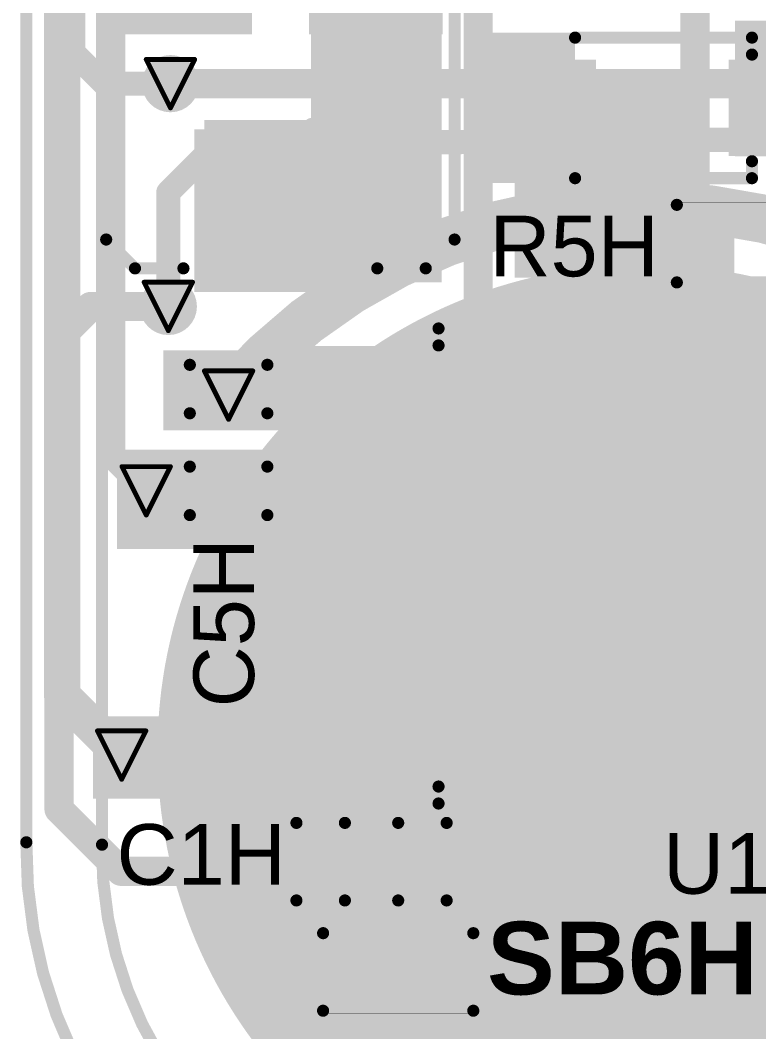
# Model space of a CAD drawing. Header units: inches. Extents: x -4.2 to 12.6, y -6.1 to 3.
# Drawn here: x 4.0725 to 4.3773, y -5.362 to -4.9446 of the extents above; entities that cross this region are included whole.
import ezdxf

# ---------------------------------------------------------------- set-up
doc = ezdxf.new("R2010")
doc.units = ezdxf.units.IN
doc.header["$MEASUREMENT"] = 0
for name, color, linetype in [('Board Outline', 216, 'Continuous'), ('Bottom Layer', 5, 'Continuous'), ('Bottom Overlay', 54, 'Continuous'), ('Bottom Paste', 16, 'Continuous'), ('Drill Drawing', 1, 'Continuous'), ('Flex_Ribbon Bottom Coverlay', 6, 'Continuous'), ('Flex_Ribbon Top Overlay', 2, 'Continuous'), ('Top Layer', 1, 'Continuous'), ('Top Paste', 8, 'Continuous'), ('Top Solder', 216, 'Continuous'), ('Via Holes', 16, 'Continuous')]:
    doc.layers.add(name, color=color, linetype=linetype)
doc.styles.add('Arial', font='', dxfattribs={"height": 0.2})
doc.styles.add('Arial_Bold', font='', dxfattribs={"height": 0.2})
doc.styles.get('Arial').set_extended_font_data('Arial')
doc.styles.get('Arial_Bold').set_extended_font_data('Arial', bold=True)

# ---------------------------------------------------------------- blocks, each defined once
blk = doc.blocks.new('SOIC_8_42')
at = {"layer": 'Flex_Ribbon Top Overlay'}
blk.add_hatch(color=2, dxfattribs=at).paths.add_polyline_path([(-0.072, 0.062), (-0.059, 0.062), (-0.059, 0.088), (-0.072, 0.088)])
at = {"layer": 'Top Layer'}
for points in [[(-0.07579, 0.08681), (-0.07579, 0.06319), (-0.13681, 0.06319), (-0.13681, 0.08681)], [(0.13681, 0.08681), (0.13681, 0.06319), (0.07579, 0.06319), (0.07579, 0.08681)], [(-0.07579, 0.03681), (-0.07579, 0.01319), (-0.13681, 0.01319), (-0.13681, 0.03681)], [(0.13681, 0.03681), (0.13681, 0.01319), (0.07579, 0.01319), (0.07579, 0.03681)], [(-0.07579, -0.01319), (-0.07579, -0.03681), (-0.13681, -0.03681), (-0.13681, -0.01319)], [(0.13681, -0.01319), (0.13681, -0.03681), (0.07579, -0.03681), (0.07579, -0.01319)], [(-0.07579, -0.06319), (-0.07579, -0.08681), (-0.13681, -0.08681), (-0.13681, -0.06319)], [(0.13681, -0.06319), (0.13681, -0.08681), (0.07579, -0.08681), (0.07579, -0.06319)]]:
    blk.add_hatch(color=1, dxfattribs=at).paths.add_polyline_path(points)
at = {"layer": 'Top Paste'}
for points in [[(-0.07579, 0.08681), (-0.07579, 0.06319), (-0.13681, 0.06319), (-0.13681, 0.08681)], [(0.13681, 0.08681), (0.13681, 0.06319), (0.07579, 0.06319), (0.07579, 0.08681)], [(-0.07579, 0.03681), (-0.07579, 0.01319), (-0.13681, 0.01319), (-0.13681, 0.03681)], [(0.13681, 0.03681), (0.13681, 0.01319), (0.07579, 0.01319), (0.07579, 0.03681)], [(-0.07579, -0.01319), (-0.07579, -0.03681), (-0.13681, -0.03681), (-0.13681, -0.01319)], [(0.13681, -0.01319), (0.13681, -0.03681), (0.07579, -0.03681), (0.07579, -0.01319)], [(-0.07579, -0.06319), (-0.07579, -0.08681), (-0.13681, -0.08681), (-0.13681, -0.06319)], [(0.13681, -0.06319), (0.13681, -0.08681), (0.07579, -0.08681), (0.07579, -0.06319)]]:
    blk.add_hatch(color=8, dxfattribs=at).paths.add_polyline_path(points)
at = {"layer": 'Top Solder'}
for points in [[(-0.07179, 0.09081), (-0.07179, 0.05919), (-0.14081, 0.05919), (-0.14081, 0.09081)], [(-0.07179, 0.09081), (-0.07179, 0.05919), (-0.14081, 0.05919), (-0.14081, 0.09081)], [(0.14081, 0.09081), (0.14081, 0.05919), (0.07179, 0.05919), (0.07179, 0.09081)], [(0.14081, 0.09081), (0.14081, 0.05919), (0.07179, 0.05919), (0.07179, 0.09081)], [(-0.07179, 0.04081), (-0.07179, 0.00919), (-0.14081, 0.00919), (-0.14081, 0.04081)], [(-0.07179, 0.04081), (-0.07179, 0.00919), (-0.14081, 0.00919), (-0.14081, 0.04081)], [(0.14081, 0.04081), (0.14081, 0.00919), (0.07179, 0.00919), (0.07179, 0.04081)], [(0.14081, 0.04081), (0.14081, 0.00919), (0.07179, 0.00919), (0.07179, 0.04081)], [(-0.07179, -0.00919), (-0.07179, -0.04081), (-0.14081, -0.04081), (-0.14081, -0.00919)], [(-0.07179, -0.00919), (-0.07179, -0.04081), (-0.14081, -0.04081), (-0.14081, -0.00919)], [(0.14081, -0.00919), (0.14081, -0.04081), (0.07179, -0.04081), (0.07179, -0.00919)], [(0.14081, -0.00919), (0.14081, -0.04081), (0.07179, -0.04081), (0.07179, -0.00919)], [(-0.07179, -0.05919), (-0.07179, -0.09081), (-0.14081, -0.09081), (-0.14081, -0.05919)], [(-0.07179, -0.05919), (-0.07179, -0.09081), (-0.14081, -0.09081), (-0.14081, -0.05919)], [(0.14081, -0.05919), (0.14081, -0.09081), (0.07179, -0.09081), (0.07179, -0.05919)], [(0.14081, -0.05919), (0.14081, -0.09081), (0.07179, -0.09081), (0.07179, -0.05919)]]:
    blk.add_hatch(color=216, dxfattribs=at).paths.add_polyline_path(points)
at = {"layer": 'Flex_Ribbon Top Overlay'}
for points in [[(-0.07837, 0.098, 0.005, 0.005, 0), (-0.07837, 0.091, 0.005, 0.005, 0)], [(0.07837, 0.098, 0.005, 0.005, 0), (-0.07837, 0.098, 0.005, 0.005, 0)], [(0.07837, 0.098, 0.005, 0.005, 0), (0.07837, 0.091, 0.005, 0.005, 0)], [(-0.143, 0.075, 0.005, 0.005, 0), (-0.148, 0.08, 0.005, 0.005, 0)], [(-0.148, 0.08, 0.005, 0.005, 0), (-0.148, 0.07, 0.005, 0.005, 0)], [(-0.143, 0.075, 0.005, 0.005, 0), (-0.148, 0.07, 0.005, 0.005, 0)], [(-0.07837, -0.091, 0.005, 0.005, 0), (-0.07837, -0.098, 0.005, 0.005, 0)], [(0.07837, -0.091, 0.005, 0.005, 0), (0.07837, -0.098, 0.005, 0.005, 0)], [(0.07837, -0.098, 0.005, 0.005, 0), (-0.07837, -0.098, 0.005, 0.005, 0)]]:
    blk.add_lwpolyline(points, format="xyseb", dxfattribs=at)
for points in [[(-0.07962, 0.098, 0.0025, 0.0025, 1), (-0.07712, 0.098, 0.0025, 0.0025, 1)], [(-0.07962, 0.098, 0.0025, 0.0025, 1), (-0.07712, 0.098, 0.0025, 0.0025, 1)], [(0.07712, 0.098, 0.0025, 0.0025, 1), (0.07962, 0.098, 0.0025, 0.0025, 1)], [(0.07712, 0.098, 0.0025, 0.0025, 1), (0.07962, 0.098, 0.0025, 0.0025, 1)], [(-0.07962, 0.091, 0.0025, 0.0025, 1), (-0.07712, 0.091, 0.0025, 0.0025, 1)], [(0.07712, 0.091, 0.0025, 0.0025, 1), (0.07962, 0.091, 0.0025, 0.0025, 1)], [(-0.14925, 0.08, 0.0025, 0.0025, 1), (-0.14675, 0.08, 0.0025, 0.0025, 1)], [(-0.14925, 0.08, 0.0025, 0.0025, 1), (-0.14675, 0.08, 0.0025, 0.0025, 1)], [(-0.14425, 0.075, 0.0025, 0.0025, 1), (-0.14175, 0.075, 0.0025, 0.0025, 1)], [(-0.14425, 0.075, 0.0025, 0.0025, 1), (-0.14175, 0.075, 0.0025, 0.0025, 1)], [(-0.14925, 0.07, 0.0025, 0.0025, 1), (-0.14675, 0.07, 0.0025, 0.0025, 1)], [(-0.14925, 0.07, 0.0025, 0.0025, 1), (-0.14675, 0.07, 0.0025, 0.0025, 1)], [(-0.07962, -0.091, 0.0025, 0.0025, 1), (-0.07712, -0.091, 0.0025, 0.0025, 1)], [(0.07712, -0.091, 0.0025, 0.0025, 1), (0.07962, -0.091, 0.0025, 0.0025, 1)], [(-0.07962, -0.098, 0.0025, 0.0025, 1), (-0.07712, -0.098, 0.0025, 0.0025, 1)], [(-0.07962, -0.098, 0.0025, 0.0025, 1), (-0.07712, -0.098, 0.0025, 0.0025, 1)], [(0.07712, -0.098, 0.0025, 0.0025, 1), (0.07962, -0.098, 0.0025, 0.0025, 1)], [(0.07712, -0.098, 0.0025, 0.0025, 1), (0.07962, -0.098, 0.0025, 0.0025, 1)]]:
    blk.add_lwpolyline(points, format="xyseb", close=True, dxfattribs=at)
blk = doc.blocks.new('S______B______0402_63')
at = {"layer": 'Top Layer'}
for points in [[(-0.0275, -0.0125), (-0.0275, 0.0125), (-0.0095, 0.0125), (-0.0095, -0.0125)], [(0.0095, -0.0125), (0.0095, 0.0125), (0.0275, 0.0125), (0.0275, -0.0125)]]:
    blk.add_hatch(color=1, dxfattribs=at).paths.add_polyline_path(points)
at = {"layer": 'Top Paste'}
for points in [[(-0.0275, -0.0125), (-0.0275, 0.0125), (-0.0095, 0.0125), (-0.0095, -0.0125)], [(0.0095, -0.0125), (0.0095, 0.0125), (0.0275, 0.0125), (0.0275, -0.0125)]]:
    blk.add_hatch(color=8, dxfattribs=at).paths.add_polyline_path(points)
at = {"layer": 'Top Solder'}
for points in [[(-0.02967, -0.01467), (-0.02967, 0.01467), (-0.00733, 0.01467), (-0.00733, -0.01467)], [(-0.02967, -0.01467), (-0.02967, 0.01467), (-0.00733, 0.01467), (-0.00733, -0.01467)], [(0.00733, -0.01467), (0.00733, 0.01467), (0.02967, 0.01467), (0.02967, -0.01467)], [(0.00733, -0.01467), (0.00733, 0.01467), (0.02967, 0.01467), (0.02967, -0.01467)]]:
    blk.add_hatch(color=216, dxfattribs=at).paths.add_polyline_path(points)
at = {"layer": 'Flex_Ribbon Top Overlay'}
for points in [[(-0.031, -0.016, 0.005, 0.005, 0), (-0.031, 0.016, 0.005, 0.005, 0)], [(-0.031, 0.016, 0.005, 0.005, 0), (0.031, 0.016, 0.005, 0.005, 0)], [(0.031, -0.016, 0.005, 0.005, 0), (0.031, 0.016, 0.005, 0.005, 0)], [(-0.031, -0.016, 0.005, 0.005, 0), (0.031, -0.016, 0.005, 0.005, 0)], [(-0.032, -0.017, 0.000127, 0.000127, 0), (0.032, -0.017, 0.000127, 0.000127, 0)]]:
    blk.add_lwpolyline(points, format="xyseb", dxfattribs=at)
for points in [[(-0.03225, 0.016, 0.0025, 0.0025, 1), (-0.02975, 0.016, 0.0025, 0.0025, 1)], [(-0.03225, 0.016, 0.0025, 0.0025, 1), (-0.02975, 0.016, 0.0025, 0.0025, 1)], [(0.02975, 0.016, 0.0025, 0.0025, 1), (0.03225, 0.016, 0.0025, 0.0025, 1)], [(0.02975, 0.016, 0.0025, 0.0025, 1), (0.03225, 0.016, 0.0025, 0.0025, 1)], [(-0.03225, -0.016, 0.0025, 0.0025, 1), (-0.02975, -0.016, 0.0025, 0.0025, 1)], [(-0.03225, -0.016, 0.0025, 0.0025, 1), (-0.02975, -0.016, 0.0025, 0.0025, 1)], [(0.02975, -0.016, 0.0025, 0.0025, 1), (0.03225, -0.016, 0.0025, 0.0025, 1)], [(0.02975, -0.016, 0.0025, 0.0025, 1), (0.03225, -0.016, 0.0025, 0.0025, 1)], [(-0.03203, -0.017, 0.0000635, 0.0000635, 1), (-0.03197, -0.017, 0.0000635, 0.0000635, 1)], [(0.03197, -0.017, 0.0000635, 0.0000635, 1), (0.03203, -0.017, 0.0000635, 0.0000635, 1)]]:
    blk.add_lwpolyline(points, format="xyseb", close=True, dxfattribs=at)
blk = doc.blocks.new('TC33X_2_104E__119')
at = {"layer": 'Top Layer'}
for points in [[(0.00787, 0.12992), (0.07087, 0.12992), (0.07087, 0.07087), (0.00787, 0.07087)], [(-0.02362, 0.02362), (0.02362, 0.02362), (0.02362, -0.02362), (-0.02362, -0.02362)], [(0.05512, 0.02362), (0.10236, 0.02362), (0.10236, -0.02362), (0.05512, -0.02362)]]:
    blk.add_hatch(color=1, dxfattribs=at).paths.add_polyline_path(points)
at = {"layer": 'Top Paste'}
for points in [[(0.00787, 0.12992), (0.07087, 0.12992), (0.07087, 0.07087), (0.00787, 0.07087)], [(-0.02362, 0.02362), (0.02362, 0.02362), (0.02362, -0.02362), (-0.02362, -0.02362)], [(0.05512, 0.02362), (0.10236, 0.02362), (0.10236, -0.02362), (0.05512, -0.02362)]]:
    blk.add_hatch(color=8, dxfattribs=at).paths.add_polyline_path(points)
at = {"layer": 'Top Solder'}
for points in [[(0.00387, 0.13392), (0.07487, 0.13392), (0.07487, 0.06687), (0.00387, 0.06687)], [(0.00387, 0.13392), (0.07487, 0.13392), (0.07487, 0.06687), (0.00387, 0.06687)], [(-0.02762, 0.02762), (0.02762, 0.02762), (0.02762, -0.02762), (-0.02762, -0.02762)], [(-0.02762, 0.02762), (0.02762, 0.02762), (0.02762, -0.02762), (-0.02762, -0.02762)], [(0.05112, 0.02762), (0.10636, 0.02762), (0.10636, -0.02762), (0.05112, -0.02762)], [(0.05112, 0.02762), (0.10636, 0.02762), (0.10636, -0.02762), (0.05112, -0.02762)]]:
    blk.add_hatch(color=216, dxfattribs=at).paths.add_polyline_path(points)
at = {"layer": 'Flex_Ribbon Top Overlay'}
for points in [[(-0.02063, 0.1242, 0.005, 0.005, 0), (-0.03252, 0.11231, 0.005, 0.005, 0)], [(-0.00063, 0.1242, 0.005, 0.005, 0), (-0.02063, 0.1242, 0.005, 0.005, 0)], [(0.09937, 0.1242, 0.005, 0.005, 0), (0.07937, 0.1242, 0.005, 0.005, 0)], [(0.11126, 0.11231, 0.005, 0.005, 0), (0.09937, 0.1242, 0.005, 0.005, 0)], [(-0.03252, 0.11231, 0.005, 0.005, 0), (-0.03252, -0.02776, 0.005, 0.005, 0)], [(0.11126, 0.11231, 0.005, 0.005, 0), (0.11126, -0.02776, 0.005, 0.005, 0)], [(-0.038, -0.005, 0.005, 0.005, 0), (-0.043, 0, 0.005, 0.005, 0)], [(-0.043, 0, 0.005, 0.005, 0), (-0.043, -0.01, 0.005, 0.005, 0)], [(-0.038, -0.005, 0.005, 0.005, 0), (-0.043, -0.01, 0.005, 0.005, 0)], [(0.11126, -0.02776, 0.005, 0.005, 0), (-0.03252, -0.02776, 0.005, 0.005, 0)]]:
    blk.add_lwpolyline(points, format="xyseb", dxfattribs=at)
for points in [[(-0.02188, 0.1242, 0.0025, 0.0025, 1), (-0.01938, 0.1242, 0.0025, 0.0025, 1)], [(-0.02188, 0.1242, 0.0025, 0.0025, 1), (-0.01938, 0.1242, 0.0025, 0.0025, 1)], [(-0.00188, 0.1242, 0.0025, 0.0025, 1), (0.00062, 0.1242, 0.0025, 0.0025, 1)], [(0.07812, 0.1242, 0.0025, 0.0025, 1), (0.08062, 0.1242, 0.0025, 0.0025, 1)], [(0.09812, 0.1242, 0.0025, 0.0025, 1), (0.10062, 0.1242, 0.0025, 0.0025, 1)], [(0.09812, 0.1242, 0.0025, 0.0025, 1), (0.10062, 0.1242, 0.0025, 0.0025, 1)], [(-0.03377, 0.11231, 0.0025, 0.0025, 1), (-0.03127, 0.11231, 0.0025, 0.0025, 1)], [(-0.03377, 0.11231, 0.0025, 0.0025, 1), (-0.03127, 0.11231, 0.0025, 0.0025, 1)], [(0.11001, 0.11231, 0.0025, 0.0025, 1), (0.11251, 0.11231, 0.0025, 0.0025, 1)], [(0.11001, 0.11231, 0.0025, 0.0025, 1), (0.11251, 0.11231, 0.0025, 0.0025, 1)], [(-0.04425, 0, 0.0025, 0.0025, 1), (-0.04175, 0, 0.0025, 0.0025, 1)], [(-0.04425, 0, 0.0025, 0.0025, 1), (-0.04175, 0, 0.0025, 0.0025, 1)], [(-0.03925, -0.005, 0.0025, 0.0025, 1), (-0.03675, -0.005, 0.0025, 0.0025, 1)], [(-0.03925, -0.005, 0.0025, 0.0025, 1), (-0.03675, -0.005, 0.0025, 0.0025, 1)], [(-0.04425, -0.01, 0.0025, 0.0025, 1), (-0.04175, -0.01, 0.0025, 0.0025, 1)], [(-0.04425, -0.01, 0.0025, 0.0025, 1), (-0.04175, -0.01, 0.0025, 0.0025, 1)], [(-0.03377, -0.02776, 0.0025, 0.0025, 1), (-0.03127, -0.02776, 0.0025, 0.0025, 1)], [(-0.03377, -0.02776, 0.0025, 0.0025, 1), (-0.03127, -0.02776, 0.0025, 0.0025, 1)], [(0.11001, -0.02776, 0.0025, 0.0025, 1), (0.11251, -0.02776, 0.0025, 0.0025, 1)], [(0.11001, -0.02776, 0.0025, 0.0025, 1), (0.11251, -0.02776, 0.0025, 0.0025, 1)]]:
    blk.add_lwpolyline(points, format="xyseb", close=True, dxfattribs=at)
blk = doc.blocks.new('R___0402_147')
at = {"layer": 'Top Layer'}
for points in [[(-0.0275, -0.0125), (-0.0275, 0.0125), (-0.0095, 0.0125), (-0.0095, -0.0125)], [(0.0095, -0.0125), (0.0095, 0.0125), (0.0275, 0.0125), (0.0275, -0.0125)]]:
    blk.add_hatch(color=1, dxfattribs=at).paths.add_polyline_path(points)
at = {"layer": 'Top Paste'}
for points in [[(-0.0275, -0.0125), (-0.0275, 0.0125), (-0.0095, 0.0125), (-0.0095, -0.0125)], [(0.0095, -0.0125), (0.0095, 0.0125), (0.0275, 0.0125), (0.0275, -0.0125)]]:
    blk.add_hatch(color=8, dxfattribs=at).paths.add_polyline_path(points)
at = {"layer": 'Top Solder'}
for points in [[(-0.02967, -0.01467), (-0.02967, 0.01467), (-0.00733, 0.01467), (-0.00733, -0.01467)], [(-0.02967, -0.01467), (-0.02967, 0.01467), (-0.00733, 0.01467), (-0.00733, -0.01467)], [(0.00733, -0.01467), (0.00733, 0.01467), (0.02967, 0.01467), (0.02967, -0.01467)], [(0.00733, -0.01467), (0.00733, 0.01467), (0.02967, 0.01467), (0.02967, -0.01467)]]:
    blk.add_hatch(color=216, dxfattribs=at).paths.add_polyline_path(points)
at = {"layer": 'Flex_Ribbon Top Overlay'}
for points in [[(-0.031, 0.016, 0.005, 0.005, 0), (-0.031, -0.016, 0.005, 0.005, 0)], [(0.031, 0.016, 0.005, 0.005, 0), (-0.031, 0.016, 0.005, 0.005, 0)], [(0.031, 0.016, 0.005, 0.005, 0), (0.031, -0.016, 0.005, 0.005, 0)], [(0.031, -0.016, 0.005, 0.005, 0), (-0.031, -0.016, 0.005, 0.005, 0)], [(0.032, -0.017, 0.000127, 0.000127, 0), (-0.032, -0.017, 0.000127, 0.000127, 0)]]:
    blk.add_lwpolyline(points, format="xyseb", dxfattribs=at)
for points in [[(-0.03225, 0.016, 0.0025, 0.0025, 1), (-0.02975, 0.016, 0.0025, 0.0025, 1)], [(-0.03225, 0.016, 0.0025, 0.0025, 1), (-0.02975, 0.016, 0.0025, 0.0025, 1)], [(0.02975, 0.016, 0.0025, 0.0025, 1), (0.03225, 0.016, 0.0025, 0.0025, 1)], [(0.02975, 0.016, 0.0025, 0.0025, 1), (0.03225, 0.016, 0.0025, 0.0025, 1)], [(-0.03225, -0.016, 0.0025, 0.0025, 1), (-0.02975, -0.016, 0.0025, 0.0025, 1)], [(-0.03225, -0.016, 0.0025, 0.0025, 1), (-0.02975, -0.016, 0.0025, 0.0025, 1)], [(0.02975, -0.016, 0.0025, 0.0025, 1), (0.03225, -0.016, 0.0025, 0.0025, 1)], [(0.02975, -0.016, 0.0025, 0.0025, 1), (0.03225, -0.016, 0.0025, 0.0025, 1)], [(-0.03203, -0.017, 0.0000635, 0.0000635, 1), (-0.03197, -0.017, 0.0000635, 0.0000635, 1)], [(0.03197, -0.017, 0.0000635, 0.0000635, 1), (0.03203, -0.017, 0.0000635, 0.0000635, 1)]]:
    blk.add_lwpolyline(points, format="xyseb", close=True, dxfattribs=at)
blk = doc.blocks.new('_EMG________B_196')
at = {"layer": 'Bottom Layer'}
h = blk.add_hatch(color=5, dxfattribs=at)
edge = h.paths.add_edge_path()
edge.add_arc((0, -0.3932), 0.19685, 0, 360)
at = {"layer": 'Bottom Paste'}
h = blk.add_hatch(color=16, dxfattribs=at)
edge = h.paths.add_edge_path()
edge.add_arc((0, -0.3932), 0.19685, 0, 360)
at = {"layer": 'Flex_Ribbon Bottom Coverlay'}
h = blk.add_hatch(color=6, dxfattribs=at)
edge = h.paths.add_edge_path()
edge.add_arc((0, -0.3932), 0.20085, 0, 360)
h = blk.add_hatch(color=6, dxfattribs=at)
edge = h.paths.add_edge_path()
edge.add_arc((0, -0.3932), 0.20085, 0, 360)
at = {"layer": 'Bottom Overlay'}
for points in [[(-0.22375, -0.43172, 0.005, 0.005, 0), (-0.22375, 0.43172, 0.005, 0.005, 0)], [(-0.06026, -0.59892, 0.005, 0.005, -0.414214), (-0.22375, -0.43172, 0.005, 0.005, 0)]]:
    blk.add_lwpolyline(points, format="xyseb", dxfattribs=at)
blk.add_lwpolyline([(-0.225, -0.43172, 0.0025, 0.0025, 1), (-0.2225, -0.43172, 0.0025, 0.0025, 1)], format="xyseb", close=True, dxfattribs=at)
blk.add_lwpolyline([(-0.225, -0.43172, 0.0025, 0.0025, 1), (-0.2225, -0.43172, 0.0025, 0.0025, 1)], format="xyseb", close=True, dxfattribs=at)
blk = doc.blocks.new('SOD_323_210')
at = {"layer": 'Flex_Ribbon Top Overlay'}
for points in [[(-0.079, 0.019), (-0.036, 0.019), (-0.036, 0.031), (-0.079, 0.031)], [(-0.079, -0.02), (-0.062, -0.02), (-0.062, 0.02), (-0.079, 0.02)], [(-0.079, -0.031), (-0.036, -0.031), (-0.036, -0.019), (-0.079, -0.019)]]:
    blk.add_hatch(color=2, dxfattribs=at).paths.add_polyline_path(points)
at = {"layer": 'Top Layer'}
for points in [[(-0.02953, -0.01772), (-0.06102, -0.01772), (-0.06102, 0.01772), (-0.02953, 0.01772)], [(0.06102, -0.01772), (0.02953, -0.01772), (0.02953, 0.01772), (0.06102, 0.01772)]]:
    blk.add_hatch(color=1, dxfattribs=at).paths.add_polyline_path(points)
at = {"layer": 'Top Paste'}
for points in [[(-0.02953, -0.01772), (-0.06102, -0.01772), (-0.06102, 0.01772), (-0.02953, 0.01772)], [(0.06102, -0.01772), (0.02953, -0.01772), (0.02953, 0.01772), (0.06102, 0.01772)]]:
    blk.add_hatch(color=8, dxfattribs=at).paths.add_polyline_path(points)
at = {"layer": 'Top Solder'}
for points in [[(-0.02736, -0.01988), (-0.06319, -0.01988), (-0.06319, 0.01988), (-0.02736, 0.01988)], [(-0.02736, -0.01988), (-0.06319, -0.01988), (-0.06319, 0.01988), (-0.02736, 0.01988)], [(0.06319, -0.01988), (0.02736, -0.01988), (0.02736, 0.01988), (0.06319, 0.01988)], [(0.06319, -0.01988), (0.02736, -0.01988), (0.02736, 0.01988), (0.06319, 0.01988)]]:
    blk.add_hatch(color=216, dxfattribs=at).paths.add_polyline_path(points)
at = {"layer": 'Flex_Ribbon Top Overlay'}
for points in [[(-0.036, 0.029, 0.005, 0.005, 0), (0.037, 0.029, 0.005, 0.005, 0)], [(0.037, 0.022, 0.005, 0.005, 0), (0.037, 0.029, 0.005, 0.005, 0)], [(0.037, -0.029, 0.005, 0.005, 0), (0.037, -0.022, 0.005, 0.005, 0)], [(-0.036, -0.029, 0.005, 0.005, 0), (0.037, -0.029, 0.005, 0.005, 0)]]:
    blk.add_lwpolyline(points, format="xyseb", dxfattribs=at)
for points in [[(-0.03725, 0.029, 0.0025, 0.0025, 1), (-0.03475, 0.029, 0.0025, 0.0025, 1)], [(0.03575, 0.029, 0.0025, 0.0025, 1), (0.03825, 0.029, 0.0025, 0.0025, 1)], [(0.03575, 0.029, 0.0025, 0.0025, 1), (0.03825, 0.029, 0.0025, 0.0025, 1)], [(0.03575, 0.022, 0.0025, 0.0025, 1), (0.03825, 0.022, 0.0025, 0.0025, 1)], [(0.03575, -0.022, 0.0025, 0.0025, 1), (0.03825, -0.022, 0.0025, 0.0025, 1)], [(-0.03725, -0.029, 0.0025, 0.0025, 1), (-0.03475, -0.029, 0.0025, 0.0025, 1)], [(0.03575, -0.029, 0.0025, 0.0025, 1), (0.03825, -0.029, 0.0025, 0.0025, 1)], [(0.03575, -0.029, 0.0025, 0.0025, 1), (0.03825, -0.029, 0.0025, 0.0025, 1)]]:
    blk.add_lwpolyline(points, format="xyseb", close=True, dxfattribs=at)
blk = doc.blocks.new('C___0402_231')
at = {"layer": 'Top Layer'}
for points in [[(-0.0275, -0.0125), (-0.0275, 0.0125), (-0.0095, 0.0125), (-0.0095, -0.0125)], [(0.0095, -0.0125), (0.0095, 0.0125), (0.0275, 0.0125), (0.0275, -0.0125)]]:
    blk.add_hatch(color=1, dxfattribs=at).paths.add_polyline_path(points)
at = {"layer": 'Top Paste'}
for points in [[(-0.0275, -0.0125), (-0.0275, 0.0125), (-0.0095, 0.0125), (-0.0095, -0.0125)], [(0.0095, -0.0125), (0.0095, 0.0125), (0.0275, 0.0125), (0.0275, -0.0125)]]:
    blk.add_hatch(color=8, dxfattribs=at).paths.add_polyline_path(points)
at = {"layer": 'Top Solder'}
for points in [[(-0.02986, -0.01486), (-0.02986, 0.01486), (-0.00714, 0.01486), (-0.00714, -0.01486)], [(-0.02986, -0.01486), (-0.02986, 0.01486), (-0.00714, 0.01486), (-0.00714, -0.01486)], [(0.00714, -0.01486), (0.00714, 0.01486), (0.02986, 0.01486), (0.02986, -0.01486)], [(0.00714, -0.01486), (0.00714, 0.01486), (0.02986, 0.01486), (0.02986, -0.01486)]]:
    blk.add_hatch(color=216, dxfattribs=at).paths.add_polyline_path(points)
at = {"layer": 'Flex_Ribbon Top Overlay'}
for points in [[(-0.011, 0.016, 0.005, 0.005, 0), (-0.031, 0.016, 0.005, 0.005, 0)], [(-0.031, -0.016, 0.005, 0.005, 0), (-0.031, 0.016, 0.005, 0.005, 0)], [(0.031, 0.016, 0.005, 0.005, 0), (0.011, 0.016, 0.005, 0.005, 0)], [(0.031, -0.016, 0.005, 0.005, 0), (0.031, 0.016, 0.005, 0.005, 0)], [(-0.011, -0.016, 0.005, 0.005, 0), (-0.031, -0.016, 0.005, 0.005, 0)], [(0.031, -0.016, 0.005, 0.005, 0), (0.011, -0.016, 0.005, 0.005, 0)]]:
    blk.add_lwpolyline(points, format="xyseb", dxfattribs=at)
for points in [[(-0.03225, 0.016, 0.0025, 0.0025, 1), (-0.02975, 0.016, 0.0025, 0.0025, 1)], [(-0.03225, 0.016, 0.0025, 0.0025, 1), (-0.02975, 0.016, 0.0025, 0.0025, 1)], [(-0.01225, 0.016, 0.0025, 0.0025, 1), (-0.00975, 0.016, 0.0025, 0.0025, 1)], [(0.00975, 0.016, 0.0025, 0.0025, 1), (0.01225, 0.016, 0.0025, 0.0025, 1)], [(0.02975, 0.016, 0.0025, 0.0025, 1), (0.03225, 0.016, 0.0025, 0.0025, 1)], [(0.02975, 0.016, 0.0025, 0.0025, 1), (0.03225, 0.016, 0.0025, 0.0025, 1)], [(-0.03225, -0.016, 0.0025, 0.0025, 1), (-0.02975, -0.016, 0.0025, 0.0025, 1)], [(-0.03225, -0.016, 0.0025, 0.0025, 1), (-0.02975, -0.016, 0.0025, 0.0025, 1)], [(-0.01225, -0.016, 0.0025, 0.0025, 1), (-0.00975, -0.016, 0.0025, 0.0025, 1)], [(0.00975, -0.016, 0.0025, 0.0025, 1), (0.01225, -0.016, 0.0025, 0.0025, 1)], [(0.02975, -0.016, 0.0025, 0.0025, 1), (0.03225, -0.016, 0.0025, 0.0025, 1)], [(0.02975, -0.016, 0.0025, 0.0025, 1), (0.03225, -0.016, 0.0025, 0.0025, 1)]]:
    blk.add_lwpolyline(points, format="xyseb", close=True, dxfattribs=at)
blk = doc.blocks.new('C___0402_259')
at = {"layer": 'Top Layer'}
for points in [[(-0.0275, -0.0125), (-0.0275, 0.0125), (-0.0095, 0.0125), (-0.0095, -0.0125)], [(0.0095, -0.0125), (0.0095, 0.0125), (0.0275, 0.0125), (0.0275, -0.0125)]]:
    blk.add_hatch(color=1, dxfattribs=at).paths.add_polyline_path(points)
at = {"layer": 'Top Paste'}
for points in [[(-0.0275, -0.0125), (-0.0275, 0.0125), (-0.0095, 0.0125), (-0.0095, -0.0125)], [(0.0095, -0.0125), (0.0095, 0.0125), (0.0275, 0.0125), (0.0275, -0.0125)]]:
    blk.add_hatch(color=8, dxfattribs=at).paths.add_polyline_path(points)
at = {"layer": 'Top Solder'}
for points in [[(-0.02986, -0.01486), (-0.02986, 0.01486), (-0.00714, 0.01486), (-0.00714, -0.01486)], [(-0.02986, -0.01486), (-0.02986, 0.01486), (-0.00714, 0.01486), (-0.00714, -0.01486)], [(0.00714, -0.01486), (0.00714, 0.01486), (0.02986, 0.01486), (0.02986, -0.01486)], [(0.00714, -0.01486), (0.00714, 0.01486), (0.02986, 0.01486), (0.02986, -0.01486)]]:
    blk.add_hatch(color=216, dxfattribs=at).paths.add_polyline_path(points)
at = {"layer": 'Flex_Ribbon Top Overlay'}
for points in [[(-0.011, 0.016, 0.005, 0.005, 0), (-0.031, 0.016, 0.005, 0.005, 0)], [(-0.031, 0.016, 0.005, 0.005, 0), (-0.031, -0.016, 0.005, 0.005, 0)], [(0.031, 0.016, 0.005, 0.005, 0), (0.011, 0.016, 0.005, 0.005, 0)], [(0.031, 0.016, 0.005, 0.005, 0), (0.031, -0.016, 0.005, 0.005, 0)], [(-0.011, -0.016, 0.005, 0.005, 0), (-0.031, -0.016, 0.005, 0.005, 0)], [(0.031, -0.016, 0.005, 0.005, 0), (0.011, -0.016, 0.005, 0.005, 0)]]:
    blk.add_lwpolyline(points, format="xyseb", dxfattribs=at)
for points in [[(-0.03225, 0.016, 0.0025, 0.0025, 1), (-0.02975, 0.016, 0.0025, 0.0025, 1)], [(-0.03225, 0.016, 0.0025, 0.0025, 1), (-0.02975, 0.016, 0.0025, 0.0025, 1)], [(-0.01225, 0.016, 0.0025, 0.0025, 1), (-0.00975, 0.016, 0.0025, 0.0025, 1)], [(0.00975, 0.016, 0.0025, 0.0025, 1), (0.01225, 0.016, 0.0025, 0.0025, 1)], [(0.02975, 0.016, 0.0025, 0.0025, 1), (0.03225, 0.016, 0.0025, 0.0025, 1)], [(0.02975, 0.016, 0.0025, 0.0025, 1), (0.03225, 0.016, 0.0025, 0.0025, 1)], [(-0.03225, -0.016, 0.0025, 0.0025, 1), (-0.02975, -0.016, 0.0025, 0.0025, 1)], [(-0.03225, -0.016, 0.0025, 0.0025, 1), (-0.02975, -0.016, 0.0025, 0.0025, 1)], [(-0.01225, -0.016, 0.0025, 0.0025, 1), (-0.00975, -0.016, 0.0025, 0.0025, 1)], [(0.00975, -0.016, 0.0025, 0.0025, 1), (0.01225, -0.016, 0.0025, 0.0025, 1)], [(0.02975, -0.016, 0.0025, 0.0025, 1), (0.03225, -0.016, 0.0025, 0.0025, 1)], [(0.02975, -0.016, 0.0025, 0.0025, 1), (0.03225, -0.016, 0.0025, 0.0025, 1)]]:
    blk.add_lwpolyline(points, format="xyseb", close=True, dxfattribs=at)

msp = doc.modelspace()

# ---------------------------------------------------------------- hatches: boundary and pattern name
at = {"layer": 'Bottom Layer'}
h = msp.add_hatch(color=5, dxfattribs=at)
edge = h.paths.add_edge_path()
edge.add_arc((4.13445, -4.97078), 0.01181, 0, 360)
h = msp.add_hatch(color=5, dxfattribs=at)
edge = h.paths.add_edge_path()
edge.add_arc((4.13358, -5.0627), 0.01181, 0, 360)
h = msp.add_hatch(color=5, dxfattribs=at)
edge = h.paths.add_edge_path()
edge.add_arc((4.15845, -5.09928), 0.01181, 0, 360)
h = msp.add_hatch(color=5, dxfattribs=at)
edge = h.paths.add_edge_path()
edge.add_arc((4.12445, -5.13878), 0.01181, 0, 360)
h = msp.add_hatch(color=5, dxfattribs=at)
edge = h.paths.add_edge_path()
edge.add_arc((4.11431, -5.24781), 0.01181, 0, 360)
at = {"layer": 'Top Layer'}
for points in [[(4.19245, -5.05278), (4.24645, -5.05278), (4.24645, -4.89178), (4.19245, -4.89178)], [(4.36745, -5.00078), (4.45845, -5.00078), (4.45845, -4.94478), (4.36745, -4.94478)], [(4.27645, -5.05078), (4.35645, -5.05078), (4.35645, -4.96478), (4.27645, -4.96478)], [(4.14845, -5.03978), (4.21145, -5.03978), (4.21145, -4.98578), (4.14845, -4.98578)], [(4.27645, -5.05078), (4.36445, -5.05078), (4.36445, -5.02378), (4.27645, -5.02378)], [(4.13145, -5.11378), (4.26845, -5.11378), (4.26845, -5.08078), (4.13145, -5.08078)], [(4.11245, -5.16278), (4.24945, -5.16278), (4.24945, -5.12178), (4.11245, -5.12178)], [(4.10245, -5.26578), (4.27845, -5.26578), (4.27845, -5.23178), (4.10245, -5.23178)], [(4.22745, -5.24978), (4.22745, -5.30778), (4.27845, -5.30778), (4.27845, -5.24978)], [(4.17945, -5.40878), (4.21945, -5.40878), (4.21945, -5.27778), (4.17945, -5.27778)], [(4.23745, -5.35678), (4.29845, -5.35678), (4.29845, -5.31828), (4.23745, -5.31828)]]:
    msp.add_hatch(color=1, dxfattribs=at).paths.add_polyline_path(points)
h = msp.add_hatch(color=1, dxfattribs=at)
edge = h.paths.add_edge_path()
edge.add_arc((4.13445, -4.97078), 0.01181, 0, 360)
h = msp.add_hatch(color=1, dxfattribs=at)
edge = h.paths.add_edge_path()
edge.add_arc((4.13358, -5.0627), 0.01181, 0, 360)
h = msp.add_hatch(color=1, dxfattribs=at)
edge = h.paths.add_edge_path()
edge.add_arc((4.15845, -5.09928), 0.01181, 0, 360)
h = msp.add_hatch(color=1, dxfattribs=at)
edge = h.paths.add_edge_path()
edge.add_arc((4.12445, -5.13878), 0.01181, 0, 360)
h = msp.add_hatch(color=1, dxfattribs=at)
edge = h.paths.add_edge_path()
edge.add_arc((4.11431, -5.24781), 0.01181, 0, 360)
at = {"layer": 'Via Holes'}
h = msp.add_hatch(color=7, dxfattribs=at)
edge = h.paths.add_edge_path()
edge.add_arc((4.13445, -4.97078), 0.00591, 0, 360)
h = msp.add_hatch(color=7, dxfattribs=at)
edge = h.paths.add_edge_path()
edge.add_arc((4.13358, -5.0627), 0.00591, 0, 360)
h = msp.add_hatch(color=7, dxfattribs=at)
edge = h.paths.add_edge_path()
edge.add_arc((4.15845, -5.09928), 0.00591, 0, 360)
h = msp.add_hatch(color=7, dxfattribs=at)
edge = h.paths.add_edge_path()
edge.add_arc((4.12445, -5.13878), 0.00591, 0, 360)
h = msp.add_hatch(color=7, dxfattribs=at)
edge = h.paths.add_edge_path()
edge.add_arc((4.11431, -5.24781), 0.00591, 0, 360)

# ---------------------------------------------------------------- linework, layer by layer
at = {"layer": 'Board Outline'}
for points in [[(4.07497, -5.28378, 0.005, 0.005, 0), (4.07497, -4.42333, 0.005, 0.005, 0)], [(4.26959, -5.48284, 0.005, 0.005, -0.414214), (4.07497, -5.28379, 0.005, 0.005, 0)]]:
    msp.add_lwpolyline(points, format="xyseb", dxfattribs=at)
for points in [[(4.07372, -5.28378, 0.0025, 0.0025, 1), (4.07622, -5.28378, 0.0025, 0.0025, 1)], [(4.07372, -5.28379, 0.0025, 0.0025, 1), (4.07622, -5.28379, 0.0025, 0.0025, 1)]]:
    msp.add_lwpolyline(points, format="xyseb", close=True, dxfattribs=at)
at = {"layer": 'Bottom Layer'}
for points in [[(4.08977, -5.22328, 0.015, 0.015, 0), (4.08977, -4.76447, 0.015, 0.015, 0)], [(4.11077, -5.1251, 0.01, 0.01, 0), (4.11077, -4.78438, 0.01, 0.01, 0)], [(4.13445, -4.97078, 0.012, 0.012, 0), (4.40545, -4.97078, 0.012, 0.012, 0)], [(4.13358, -5.01565, 0.01, 0.01, 0), (4.15349, -4.99574, 0.01, 0.01, 0)], [(4.15349, -4.99574, 0.01, 0.01, 0), (4.40121, -4.9936, 0.01, 0.01, 0)], [(4.13358, -5.01565, 0.01, 0.01, 0), (4.13358, -5.0627, 0.01, 0.01, 0)], [(4.15845, -5.09928, 0.02, 0.02, -1.34747), (4.38995, -5.46541, 0.02, 0.02, 0)], [(4.11077, -5.1251, 0.01, 0.01, 0), (4.12277, -5.1371, 0.01, 0.01, 0)], [(4.12277, -5.1371, 0.01, 0.01, 0), (4.12277, -5.1371, 0.01, 0.01, 0)], [(4.12277, -5.1371, 0.01, 0.01, 0), (4.12445, -5.13878, 0.01, 0.01, 0)], [(4.33021, -5.15805, 0.022, 0.022, 0), (4.33047, -5.15778, 0.022, 0.022, 0)], [(4.33021, -5.24662, 0.022, 0.022, 0), (4.33021, -5.15805, 0.022, 0.022, 0)], [(4.08977, -5.22328, 0.015, 0.015, 0), (4.11431, -5.24781, 0.015, 0.015, 0)]]:
    msp.add_lwpolyline(points, format="xyseb", dxfattribs=at)
for points in [[(4.13145, -4.97078, 0.006, 0.006, 1), (4.13745, -4.97078, 0.006, 0.006, 1)], [(4.15099, -4.99574, 0.005, 0.005, 1), (4.15599, -4.99574, 0.005, 0.005, 1)], [(4.15099, -4.99574, 0.005, 0.005, 1), (4.15599, -4.99574, 0.005, 0.005, 1)], [(4.13108, -5.01565, 0.005, 0.005, 1), (4.13608, -5.01565, 0.005, 0.005, 1)], [(4.13108, -5.01565, 0.005, 0.005, 1), (4.13608, -5.01565, 0.005, 0.005, 1)], [(4.13108, -5.0627, 0.005, 0.005, 1), (4.13608, -5.0627, 0.005, 0.005, 1)], [(4.15345, -5.09928, 0.01, 0.01, 1), (4.16345, -5.09928, 0.01, 0.01, 1)], [(4.10827, -5.1251, 0.005, 0.005, 1), (4.11327, -5.1251, 0.005, 0.005, 1)], [(4.10827, -5.1251, 0.005, 0.005, 1), (4.11327, -5.1251, 0.005, 0.005, 1)], [(4.12027, -5.1371, 0.005, 0.005, 1), (4.12527, -5.1371, 0.005, 0.005, 1)], [(4.12027, -5.1371, 0.005, 0.005, 1), (4.12527, -5.1371, 0.005, 0.005, 1)], [(4.12027, -5.1371, 0.005, 0.005, 1), (4.12527, -5.1371, 0.005, 0.005, 1)], [(4.12027, -5.1371, 0.005, 0.005, 1), (4.12527, -5.1371, 0.005, 0.005, 1)], [(4.12195, -5.13878, 0.005, 0.005, 1), (4.12695, -5.13878, 0.005, 0.005, 1)], [(4.32471, -5.15805, 0.011, 0.011, 1), (4.33571, -5.15805, 0.011, 0.011, 1)], [(4.32471, -5.15805, 0.011, 0.011, 1), (4.33571, -5.15805, 0.011, 0.011, 1)], [(4.32497, -5.15778, 0.011, 0.011, 1), (4.33597, -5.15778, 0.011, 0.011, 1)], [(4.08602, -5.22328, 0.0075, 0.0075, 1), (4.09352, -5.22328, 0.0075, 0.0075, 1)], [(4.08602, -5.22328, 0.0075, 0.0075, 1), (4.09352, -5.22328, 0.0075, 0.0075, 1)], [(4.32471, -5.24662, 0.011, 0.011, 1), (4.33571, -5.24662, 0.011, 0.011, 1)], [(4.11056, -5.24781, 0.0075, 0.0075, 1), (4.11806, -5.24781, 0.0075, 0.0075, 1)]]:
    msp.add_lwpolyline(points, format="xyseb", close=True, dxfattribs=at)
at = {"layer": 'Drill Drawing'}
for points in [[(4.12445, -4.96078, 0.002, 0.002, 0), (4.14445, -4.96078, 0.002, 0.002, 0)], [(4.12445, -4.96078, 0.002, 0.002, 0), (4.13445, -4.98078, 0.002, 0.002, 0)], [(4.13445, -4.98078, 0.002, 0.002, 0), (4.14445, -4.96078, 0.002, 0.002, 0)], [(4.12358, -5.0527, 0.002, 0.002, 0), (4.14358, -5.0527, 0.002, 0.002, 0)], [(4.12358, -5.0527, 0.002, 0.002, 0), (4.13358, -5.0727, 0.002, 0.002, 0)], [(4.13358, -5.0727, 0.002, 0.002, 0), (4.14358, -5.0527, 0.002, 0.002, 0)], [(4.14845, -5.08928, 0.002, 0.002, 0), (4.16845, -5.08928, 0.002, 0.002, 0)], [(4.14845, -5.08928, 0.002, 0.002, 0), (4.15845, -5.10928, 0.002, 0.002, 0)], [(4.15845, -5.10928, 0.002, 0.002, 0), (4.16845, -5.08928, 0.002, 0.002, 0)], [(4.11445, -5.12878, 0.002, 0.002, 0), (4.13445, -5.12878, 0.002, 0.002, 0)], [(4.11445, -5.12878, 0.002, 0.002, 0), (4.12445, -5.14878, 0.002, 0.002, 0)], [(4.12445, -5.14878, 0.002, 0.002, 0), (4.13445, -5.12878, 0.002, 0.002, 0)], [(4.10431, -5.23781, 0.002, 0.002, 0), (4.12431, -5.23781, 0.002, 0.002, 0)], [(4.10431, -5.23781, 0.002, 0.002, 0), (4.11431, -5.25781, 0.002, 0.002, 0)], [(4.11431, -5.25781, 0.002, 0.002, 0), (4.12431, -5.23781, 0.002, 0.002, 0)]]:
    msp.add_lwpolyline(points, format="xyseb", dxfattribs=at)
for points in [[(4.12395, -4.96078, 0.001, 0.001, 1), (4.12495, -4.96078, 0.001, 0.001, 1)], [(4.12395, -4.96078, 0.001, 0.001, 1), (4.12495, -4.96078, 0.001, 0.001, 1)], [(4.14395, -4.96078, 0.001, 0.001, 1), (4.14495, -4.96078, 0.001, 0.001, 1)], [(4.14395, -4.96078, 0.001, 0.001, 1), (4.14495, -4.96078, 0.001, 0.001, 1)], [(4.13395, -4.98078, 0.001, 0.001, 1), (4.13495, -4.98078, 0.001, 0.001, 1)], [(4.13395, -4.98078, 0.001, 0.001, 1), (4.13495, -4.98078, 0.001, 0.001, 1)], [(4.12308, -5.0527, 0.001, 0.001, 1), (4.12408, -5.0527, 0.001, 0.001, 1)], [(4.12308, -5.0527, 0.001, 0.001, 1), (4.12408, -5.0527, 0.001, 0.001, 1)], [(4.14308, -5.0527, 0.001, 0.001, 1), (4.14408, -5.0527, 0.001, 0.001, 1)], [(4.14308, -5.0527, 0.001, 0.001, 1), (4.14408, -5.0527, 0.001, 0.001, 1)], [(4.13308, -5.0727, 0.001, 0.001, 1), (4.13408, -5.0727, 0.001, 0.001, 1)], [(4.13308, -5.0727, 0.001, 0.001, 1), (4.13408, -5.0727, 0.001, 0.001, 1)], [(4.14795, -5.08928, 0.001, 0.001, 1), (4.14895, -5.08928, 0.001, 0.001, 1)], [(4.14795, -5.08928, 0.001, 0.001, 1), (4.14895, -5.08928, 0.001, 0.001, 1)], [(4.16795, -5.08928, 0.001, 0.001, 1), (4.16895, -5.08928, 0.001, 0.001, 1)], [(4.16795, -5.08928, 0.001, 0.001, 1), (4.16895, -5.08928, 0.001, 0.001, 1)], [(4.15795, -5.10928, 0.001, 0.001, 1), (4.15895, -5.10928, 0.001, 0.001, 1)], [(4.15795, -5.10928, 0.001, 0.001, 1), (4.15895, -5.10928, 0.001, 0.001, 1)], [(4.11395, -5.12878, 0.001, 0.001, 1), (4.11495, -5.12878, 0.001, 0.001, 1)], [(4.11395, -5.12878, 0.001, 0.001, 1), (4.11495, -5.12878, 0.001, 0.001, 1)], [(4.13395, -5.12878, 0.001, 0.001, 1), (4.13495, -5.12878, 0.001, 0.001, 1)], [(4.13395, -5.12878, 0.001, 0.001, 1), (4.13495, -5.12878, 0.001, 0.001, 1)], [(4.12395, -5.14878, 0.001, 0.001, 1), (4.12495, -5.14878, 0.001, 0.001, 1)], [(4.12395, -5.14878, 0.001, 0.001, 1), (4.12495, -5.14878, 0.001, 0.001, 1)], [(4.10381, -5.23781, 0.001, 0.001, 1), (4.10481, -5.23781, 0.001, 0.001, 1)], [(4.10381, -5.23781, 0.001, 0.001, 1), (4.10481, -5.23781, 0.001, 0.001, 1)], [(4.12381, -5.23781, 0.001, 0.001, 1), (4.12481, -5.23781, 0.001, 0.001, 1)], [(4.12381, -5.23781, 0.001, 0.001, 1), (4.12481, -5.23781, 0.001, 0.001, 1)], [(4.11381, -5.25781, 0.001, 0.001, 1), (4.11481, -5.25781, 0.001, 0.001, 1)], [(4.11381, -5.25781, 0.001, 0.001, 1), (4.11481, -5.25781, 0.001, 0.001, 1)]]:
    msp.add_lwpolyline(points, format="xyseb", close=True, dxfattribs=at)
at = {"layer": 'Top Layer'}
for points in [[(4.09434, -4.95798, 0.01, 0.01, 0), (4.09434, -4.40839, 0.01, 0.01, 0)], [(4.35095, -5.03478, 0.012, 0.012, 0), (4.35095, -4.75078, 0.012, 0.012, 0)], [(4.26147, -5.08678, 0.012, 0.012, 0), (4.26147, -4.86078, 0.012, 0.012, 0)], [(4.20247, -4.97278, 0.01, 0.01, 0), (4.20247, -4.9395, 0.01, 0.01, 0)], [(4.09434, -4.95798, 0.01, 0.01, 0), (4.10715, -4.97078, 0.01, 0.01, 0)], [(4.10715, -4.97078, 0.01, 0.01, 0), (4.13445, -4.97078, 0.01, 0.01, 0)], [(4.29629, -4.98278, 0.01, 0.01, 0), (4.30445, -4.97462, 0.01, 0.01, 0)], [(4.30445, -4.9787, 0.01, 0.01, 0), (4.30445, -4.97462, 0.01, 0.01, 0)], [(4.17945, -5.00378, 0.01, 0.01, 0), (4.19345, -4.98978, 0.01, 0.01, 0)], [(4.1551, -5.00378, 0.01, 0.01, 0), (4.17945, -5.00378, 0.01, 0.01, 0)], [(4.08845, -5.07578, 0.012, 0.012, 0), (4.10154, -5.0627, 0.012, 0.012, 0)], [(4.10154, -5.0627, 0.012, 0.012, 0), (4.13358, -5.0627, 0.012, 0.012, 0)], [(4.35945, -5.09578, 0.018, 0.018, 0), (4.38945, -5.06578, 0.018, 0.018, 0)], [(4.08845, -5.27017, 0.012, 0.012, 0), (4.08845, -5.07578, 0.012, 0.012, 0)], [(4.35945, -5.18178, 0.018, 0.018, 0), (4.35945, -5.09578, 0.018, 0.018, 0)], [(4.15697, -5.12778, 0.01, 0.01, 0), (4.16147, -5.13228, 0.01, 0.01, 0)], [(4.12445, -5.13878, 0.02, 0.02, 0), (4.12502, -5.13935, 0.02, 0.02, 0)], [(4.16147, -5.13628, 0.01, 0.01, 0), (4.16147, -5.13228, 0.01, 0.01, 0)], [(4.12502, -5.13935, 0.02, 0.02, 0), (4.15845, -5.13935, 0.02, 0.02, 0)], [(4.15845, -5.13935, 0.02, 0.02, 0), (4.15854, -5.13935, 0.02, 0.02, 0)], [(4.15854, -5.13935, 0.02, 0.02, 0), (4.16147, -5.14228, 0.02, 0.02, 0)], [(4.16147, -5.14228, 0.02, 0.02, 0), (4.19045, -5.14228, 0.02, 0.02, 0)], [(4.15845, -5.13935, 0.01, 0.01, 0), (4.15845, -5.13628, 0.01, 0.01, 0)], [(4.15845, -5.14057, 0.01, 0.01, 0), (4.15845, -5.13935, 0.01, 0.01, 0)], [(4.16147, -5.14228, 0.01, 0.01, 0), (4.16147, -5.14057, 0.01, 0.01, 0)], [(4.16147, -5.20878, 0.01, 0.01, 0), (4.16147, -5.14228, 0.01, 0.01, 0)], [(4.34245, -5.19478, 0.018, 0.018, 0), (4.35545, -5.18178, 0.018, 0.018, 0)], [(4.35945, -5.40078, 0.018, 0.018, 0), (4.35945, -5.18178, 0.018, 0.018, 0)], [(4.21717, -5.19478, 0.018, 0.018, 0), (4.34245, -5.19478, 0.018, 0.018, 0)], [(4.16147, -5.20878, 0.01, 0.01, 0), (4.17247, -5.21978, 0.01, 0.01, 0)], [(4.17247, -5.21978, 0.01, 0.01, 0), (4.28945, -5.21978, 0.01, 0.01, 0)], [(4.28945, -5.21978, 0.01, 0.01, 0), (4.30145, -5.23178, 0.01, 0.01, 0)], [(4.30145, -5.31528, 0.01, 0.01, 0), (4.30145, -5.23178, 0.01, 0.01, 0)], [(4.11431, -5.24781, 0.01, 0.01, 0), (4.11434, -5.24778, 0.01, 0.01, 0)], [(4.11434, -5.24778, 0.01, 0.01, 0), (4.11645, -5.24778, 0.01, 0.01, 0)], [(4.08845, -5.27017, 0.012, 0.012, 0), (4.11407, -5.29578, 0.012, 0.012, 0)], [(4.19845, -5.33728, 0.025, 0.025, 0), (4.19845, -5.29578, 0.025, 0.025, 0)], [(4.11407, -5.29578, 0.012, 0.012, 0), (4.19845, -5.29578, 0.012, 0.012, 0)], [(4.2792, -5.33753, 0.01, 0.01, 0), (4.30145, -5.31528, 0.01, 0.01, 0)], [(4.26795, -5.33753, 0.01, 0.01, 0), (4.2792, -5.33753, 0.01, 0.01, 0)]]:
    msp.add_lwpolyline(points, format="xyseb", dxfattribs=at)
for points in [[(4.09185, -4.95798, 0.005, 0.005, 1), (4.09685, -4.95798, 0.005, 0.005, 1)], [(4.09185, -4.95798, 0.005, 0.005, 1), (4.09685, -4.95798, 0.005, 0.005, 1)], [(4.10465, -4.97078, 0.005, 0.005, 1), (4.10965, -4.97078, 0.005, 0.005, 1)], [(4.10465, -4.97078, 0.005, 0.005, 1), (4.10965, -4.97078, 0.005, 0.005, 1)], [(4.13195, -4.97078, 0.005, 0.005, 1), (4.13695, -4.97078, 0.005, 0.005, 1)], [(4.19997, -4.97278, 0.005, 0.005, 1), (4.20497, -4.97278, 0.005, 0.005, 1)], [(4.30195, -4.97462, 0.005, 0.005, 1), (4.30695, -4.97462, 0.005, 0.005, 1)], [(4.30195, -4.97462, 0.005, 0.005, 1), (4.30695, -4.97462, 0.005, 0.005, 1)], [(4.30195, -4.9787, 0.005, 0.005, 1), (4.30695, -4.9787, 0.005, 0.005, 1)], [(4.29379, -4.98278, 0.005, 0.005, 1), (4.29879, -4.98278, 0.005, 0.005, 1)], [(4.19095, -4.98978, 0.005, 0.005, 1), (4.19595, -4.98978, 0.005, 0.005, 1)], [(4.1526, -5.00378, 0.005, 0.005, 1), (4.1576, -5.00378, 0.005, 0.005, 1)], [(4.17695, -5.00378, 0.005, 0.005, 1), (4.18195, -5.00378, 0.005, 0.005, 1)], [(4.17695, -5.00378, 0.005, 0.005, 1), (4.18195, -5.00378, 0.005, 0.005, 1)], [(4.34795, -5.03478, 0.006, 0.006, 1), (4.35395, -5.03478, 0.006, 0.006, 1)], [(4.09854, -5.0627, 0.006, 0.006, 1), (4.10454, -5.0627, 0.006, 0.006, 1)], [(4.09854, -5.0627, 0.006, 0.006, 1), (4.10454, -5.0627, 0.006, 0.006, 1)], [(4.13058, -5.0627, 0.006, 0.006, 1), (4.13658, -5.0627, 0.006, 0.006, 1)], [(4.08545, -5.07578, 0.006, 0.006, 1), (4.09145, -5.07578, 0.006, 0.006, 1)], [(4.08545, -5.07578, 0.006, 0.006, 1), (4.09145, -5.07578, 0.006, 0.006, 1)], [(4.25847, -5.08678, 0.006, 0.006, 1), (4.26447, -5.08678, 0.006, 0.006, 1)], [(4.35495, -5.09578, 0.009, 0.009, 1), (4.36395, -5.09578, 0.009, 0.009, 1)], [(4.35495, -5.09578, 0.009, 0.009, 1), (4.36395, -5.09578, 0.009, 0.009, 1)], [(4.15447, -5.12778, 0.005, 0.005, 1), (4.15947, -5.12778, 0.005, 0.005, 1)], [(4.11945, -5.13878, 0.01, 0.01, 1), (4.12945, -5.13878, 0.01, 0.01, 1)], [(4.15897, -5.13228, 0.005, 0.005, 1), (4.16397, -5.13228, 0.005, 0.005, 1)], [(4.15897, -5.13228, 0.005, 0.005, 1), (4.16397, -5.13228, 0.005, 0.005, 1)], [(4.12002, -5.13935, 0.01, 0.01, 1), (4.13002, -5.13935, 0.01, 0.01, 1)], [(4.12002, -5.13935, 0.01, 0.01, 1), (4.13002, -5.13935, 0.01, 0.01, 1)], [(4.15345, -5.13935, 0.01, 0.01, 1), (4.16345, -5.13935, 0.01, 0.01, 1)], [(4.15345, -5.13935, 0.01, 0.01, 1), (4.16345, -5.13935, 0.01, 0.01, 1)], [(4.15354, -5.13935, 0.01, 0.01, 1), (4.16354, -5.13935, 0.01, 0.01, 1)], [(4.15354, -5.13935, 0.01, 0.01, 1), (4.16354, -5.13935, 0.01, 0.01, 1)], [(4.15647, -5.14228, 0.01, 0.01, 1), (4.16647, -5.14228, 0.01, 0.01, 1)], [(4.15647, -5.14228, 0.01, 0.01, 1), (4.16647, -5.14228, 0.01, 0.01, 1)], [(4.15595, -5.13628, 0.005, 0.005, 1), (4.16095, -5.13628, 0.005, 0.005, 1)], [(4.15897, -5.13628, 0.005, 0.005, 1), (4.16397, -5.13628, 0.005, 0.005, 1)], [(4.18545, -5.14228, 0.01, 0.01, 1), (4.19545, -5.14228, 0.01, 0.01, 1)], [(4.15595, -5.13935, 0.005, 0.005, 1), (4.16095, -5.13935, 0.005, 0.005, 1)], [(4.15595, -5.13935, 0.005, 0.005, 1), (4.16095, -5.13935, 0.005, 0.005, 1)], [(4.15595, -5.14057, 0.005, 0.005, 1), (4.16095, -5.14057, 0.005, 0.005, 1)], [(4.15897, -5.14057, 0.005, 0.005, 1), (4.16397, -5.14057, 0.005, 0.005, 1)], [(4.15897, -5.14228, 0.005, 0.005, 1), (4.16397, -5.14228, 0.005, 0.005, 1)], [(4.15897, -5.14228, 0.005, 0.005, 1), (4.16397, -5.14228, 0.005, 0.005, 1)], [(4.35095, -5.18178, 0.009, 0.009, 1), (4.35995, -5.18178, 0.009, 0.009, 1)], [(4.35495, -5.18178, 0.009, 0.009, 1), (4.36395, -5.18178, 0.009, 0.009, 1)], [(4.35495, -5.18178, 0.009, 0.009, 1), (4.36395, -5.18178, 0.009, 0.009, 1)], [(4.21267, -5.19478, 0.009, 0.009, 1), (4.22167, -5.19478, 0.009, 0.009, 1)], [(4.33795, -5.19478, 0.009, 0.009, 1), (4.34695, -5.19478, 0.009, 0.009, 1)], [(4.33795, -5.19478, 0.009, 0.009, 1), (4.34695, -5.19478, 0.009, 0.009, 1)], [(4.15897, -5.20878, 0.005, 0.005, 1), (4.16397, -5.20878, 0.005, 0.005, 1)], [(4.15897, -5.20878, 0.005, 0.005, 1), (4.16397, -5.20878, 0.005, 0.005, 1)], [(4.16997, -5.21978, 0.005, 0.005, 1), (4.17497, -5.21978, 0.005, 0.005, 1)], [(4.16997, -5.21978, 0.005, 0.005, 1), (4.17497, -5.21978, 0.005, 0.005, 1)], [(4.28695, -5.21978, 0.005, 0.005, 1), (4.29195, -5.21978, 0.005, 0.005, 1)], [(4.28695, -5.21978, 0.005, 0.005, 1), (4.29195, -5.21978, 0.005, 0.005, 1)], [(4.29895, -5.23178, 0.005, 0.005, 1), (4.30395, -5.23178, 0.005, 0.005, 1)], [(4.29895, -5.23178, 0.005, 0.005, 1), (4.30395, -5.23178, 0.005, 0.005, 1)], [(4.11181, -5.24781, 0.005, 0.005, 1), (4.11681, -5.24781, 0.005, 0.005, 1)], [(4.11184, -5.24778, 0.005, 0.005, 1), (4.11684, -5.24778, 0.005, 0.005, 1)], [(4.11184, -5.24778, 0.005, 0.005, 1), (4.11684, -5.24778, 0.005, 0.005, 1)], [(4.11395, -5.24778, 0.005, 0.005, 1), (4.11895, -5.24778, 0.005, 0.005, 1)], [(4.08545, -5.27017, 0.006, 0.006, 1), (4.09145, -5.27017, 0.006, 0.006, 1)], [(4.08545, -5.27017, 0.006, 0.006, 1), (4.09145, -5.27017, 0.006, 0.006, 1)], [(4.1922, -5.29578, 0.0125, 0.0125, 1), (4.2047, -5.29578, 0.0125, 0.0125, 1)], [(4.11107, -5.29578, 0.006, 0.006, 1), (4.11707, -5.29578, 0.006, 0.006, 1)], [(4.11107, -5.29578, 0.006, 0.006, 1), (4.11707, -5.29578, 0.006, 0.006, 1)], [(4.19545, -5.29578, 0.006, 0.006, 1), (4.20145, -5.29578, 0.006, 0.006, 1)], [(4.29895, -5.31528, 0.005, 0.005, 1), (4.30395, -5.31528, 0.005, 0.005, 1)], [(4.29895, -5.31528, 0.005, 0.005, 1), (4.30395, -5.31528, 0.005, 0.005, 1)], [(4.1922, -5.33728, 0.0125, 0.0125, 1), (4.2047, -5.33728, 0.0125, 0.0125, 1)], [(4.26545, -5.33753, 0.005, 0.005, 1), (4.27045, -5.33753, 0.005, 0.005, 1)], [(4.2767, -5.33753, 0.005, 0.005, 1), (4.2817, -5.33753, 0.005, 0.005, 1)], [(4.2767, -5.33753, 0.005, 0.005, 1), (4.2817, -5.33753, 0.005, 0.005, 1)]]:
    msp.add_lwpolyline(points, format="xyseb", close=True, dxfattribs=at)

# ---------------------------------------------------------------- block references
for name, p in [('_EMG________B_196', (4.32996, -4.85305)), ('SOD_323_210', (4.33745, -4.98078)), ('S______B______0402_63', (4.22845, -5.33728))]:
    msp.add_blockref(name, p)
for name, p, rotation in [('TC33X_2_104E__119', (4.21919, -4.92278), 180), ('R___0402_147', (4.37445, -5.03678), 180), ('SOIC_8_42', (4.32347, -5.16978), 180), ('C___0402_231', (4.15845, -5.11778), 270), ('C___0402_259', (4.21745, -5.29178), 180)]:
    msp.add_blockref(name, p, dxfattribs=dict(rotation=rotation))

# ---------------------------------------------------------------- texts
at = {"layer": 'Flex_Ribbon Top Overlay'}
for s, height, style, p in [('R5H', 0.025, 'Arial', (4.26613, -5.05028)), ('C1H', 0.025, 'Arial', (4.11221, -5.30128)), ('U1H', 0.025, 'Arial', (4.33774, -5.30501)), ('SB6H', 0.03, 'Arial_Bold', (4.26512, -5.34658))]:
    msp.add_text(s, height=height, dxfattribs=dict(at, style=style)).set_placement(p)
at = {"layer": 'Flex_Ribbon Top Overlay', "style": 'Arial'}
msp.add_text('C5H', height=0.025, rotation=90, dxfattribs=at).set_placement((4.16895, -5.22811))

doc.saveas('drawing.dxf')
